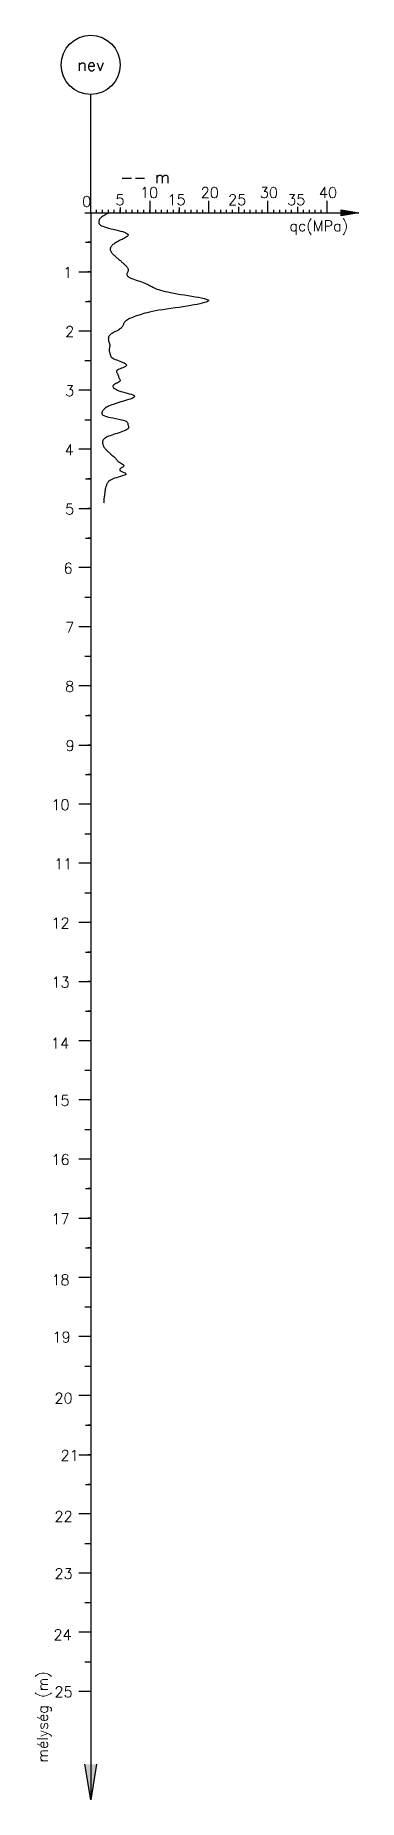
# Model space of a CAD drawing. Header units: metres. Extents: x -9 to 45, y -268 to 30.
import ezdxf
from ezdxf.enums import TextEntityAlignment as Align

# ---------------------------------------------------------------- set-up
doc = ezdxf.new("R2010")
doc.units = ezdxf.units.M
doc.layers.add('GT-szonda', color=7, linetype='Continuous')
doc.styles.add('gt_szonda', font='romans.shx')
doc.styles.get("Standard").update_dxf_attribs({"font": 'romans.shx'})

msp = doc.modelspace()

# ---------------------------------------------------------------- hatches: boundary and pattern name
at = {"layer": 'GT-szonda'}
h = msp.add_hatch(color=256, dxfattribs=at)
h.paths.add_polyline_path([(45.36, 0), (42.36, 0), (42.36, 0.5)])
h.paths.add_polyline_path([(45.36, 0), (42.36, -0.5), (42.36, 0)])
h = msp.add_hatch(color=256, dxfattribs=at)
h.paths.add_polyline_path([(0, -268.32), (0, -262.32), (1, -262.32)])
h.paths.add_polyline_path([(0, -268.32), (-1, -262.32), (0, -262.32)])

# ---------------------------------------------------------------- linework, layer by layer
for points in [[(0, 0), (0, 20)], [(0, 0), (2.93, -0.1), (2.76, -0.2), (2.58, -0.3), (2.4, -0.4), (2.22, -0.5), (2.05, -0.6), (1.9, -0.7), (1.77, -0.8), (1.66, -0.9), (1.58, -1), (1.51, -1.1), (1.46, -1.2), (1.42, -1.3), (1.39, -1.4), (1.37, -1.5), (1.36, -1.6), (1.36, -1.7), (1.39, -1.8), (1.44, -1.9), (1.53, -2), (1.66, -2.1), (1.83, -2.2), (2.05, -2.3), (2.33, -2.4), (2.65, -2.5), (3.01, -2.6), (3.4, -2.7), (3.82, -2.8), (4.24, -2.9), (4.66, -3), (5.05, -3.1), (5.4, -3.2), (5.71, -3.3), (5.96, -3.4), (6.14, -3.5), (6.27, -3.6), (6.33, -3.7), (6.33, -3.8), (6.28, -3.9), (6.19, -4), (6.05, -4.1), (5.89, -4.2), (5.71, -4.3), (5.51, -4.4), (5.3, -4.5), (5.1, -4.6), (4.9, -4.7), (4.7, -4.8), (4.52, -4.9), (4.34, -5), (4.18, -5.1), (4.03, -5.2), (3.89, -5.3), (3.76, -5.4), (3.65, -5.5), (3.55, -5.6), (3.47, -5.7), (3.41, -5.8), (3.36, -5.9), (3.33, -6), (3.31, -6.1), (3.31, -6.2), (3.32, -6.3), (3.35, -6.4), (3.39, -6.5), (3.44, -6.6), (3.5, -6.7), (3.57, -6.8), (3.66, -6.9), (3.75, -7), (3.85, -7.1), (3.96, -7.2), (4.08, -7.3), (4.2, -7.4), (4.32, -7.5), (4.44, -7.6), (4.56, -7.7), (4.67, -7.8), (4.79, -7.9), (4.91, -8), (5.02, -8.1), (5.13, -8.2), (5.24, -8.3), (5.35, -8.4), (5.46, -8.5), (5.57, -8.6), (5.67, -8.7), (5.78, -8.8), (5.89, -8.9), (5.99, -9), (6.08, -9.1), (6.17, -9.2), (6.24, -9.3), (6.3, -9.4), (6.34, -9.5), (6.36, -9.6), (6.36, -9.7), (6.34, -9.8), (6.31, -9.9), (6.27, -10), (6.22, -10.1), (6.18, -10.2), (6.14, -10.3), (6.12, -10.4), (6.13, -10.5), (6.16, -10.6), (6.22, -10.7), (6.33, -10.8), (6.47, -10.9), (6.66, -11), (6.88, -11.1), (7.14, -11.2), (7.42, -11.3), (7.72, -11.4), (8.02, -11.5), (8.32, -11.6), (8.61, -11.7), (8.88, -11.8), (9.14, -11.9), (9.37, -12), (9.59, -12.1), (9.79, -12.2), (9.97, -12.3), (10.15, -12.4), (10.33, -12.5), (10.52, -12.6), (10.72, -12.7), (10.95, -12.8), (11.2, -12.9), (11.49, -13), (11.81, -13.1), (12.18, -13.2), (12.58, -13.3), (13.03, -13.4), (13.53, -13.5), (14.07, -13.6), (14.65, -13.7), (15.26, -13.8), (15.88, -13.9), (16.5, -14), (17.11, -14.1), (17.7, -14.2), (18.26, -14.3), (18.77, -14.4), (19.21, -14.5), (19.56, -14.6), (19.8, -14.7), (19.92, -14.8), (19.91, -14.9), (19.79, -15), (19.56, -15.1), (19.26, -15.2), (18.89, -15.3), (18.48, -15.4), (18.01, -15.5), (17.5, -15.6), (16.94, -15.7), (16.33, -15.8), (15.67, -15.9), (14.98, -16), (14.27, -16.1), (13.56, -16.2), (12.85, -16.3), (12.18, -16.4), (11.55, -16.5), (10.97, -16.6), (10.44, -16.7), (9.98, -16.8), (9.56, -16.9), (9.19, -17), (8.84, -17.1), (8.52, -17.2), (8.2, -17.3), (7.9, -17.4), (7.6, -17.5), (7.32, -17.6), (7.06, -17.7), (6.82, -17.8), (6.59, -17.9), (6.39, -18), (6.21, -18.1), (6.05, -18.2), (5.92, -18.3), (5.81, -18.4), (5.72, -18.5), (5.66, -18.6), (5.61, -18.7), (5.56, -18.8), (5.53, -18.9), (5.49, -19), (5.44, -19.1), (5.39, -19.2), (5.32, -19.3), (5.24, -19.4), (5.14, -19.5), (5.03, -19.6), (4.89, -19.7), (4.74, -19.8), (4.57, -19.9), (4.38, -20), (4.19, -20.1), (4, -20.2), (3.81, -20.3), (3.63, -20.4), (3.47, -20.5), (3.34, -20.6), (3.23, -20.7), (3.15, -20.8), (3.08, -20.9), (3.04, -21), (3.01, -21.1), (3, -21.2), (2.99, -21.3), (2.98, -21.4), (2.99, -21.5), (3, -21.6), (3.02, -21.7), (3.05, -21.8), (3.09, -21.9), (3.13, -22), (3.17, -22.1), (3.21, -22.2), (3.23, -22.3), (3.24, -22.4), (3.24, -22.5), (3.23, -22.6), (3.21, -22.7), (3.19, -22.8), (3.16, -22.9), (3.14, -23), (3.13, -23.1), (3.12, -23.2), (3.13, -23.3), (3.14, -23.4), (3.17, -23.5), (3.2, -23.6), (3.23, -23.7), (3.26, -23.8), (3.29, -23.9), (3.31, -24), (3.33, -24.1), (3.36, -24.2), (3.41, -24.3), (3.48, -24.4), (3.59, -24.5), (3.74, -24.6), (3.93, -24.7), (4.15, -24.8), (4.4, -24.9), (4.67, -25), (4.93, -25.1), (5.2, -25.2), (5.44, -25.3), (5.66, -25.4), (5.84, -25.5), (5.97, -25.6), (6.04, -25.7), (6.06, -25.8), (6, -25.9), (5.88, -26), (5.69, -26.1), (5.46, -26.2), (5.21, -26.3), (4.96, -26.4), (4.73, -26.5), (4.55, -26.6), (4.42, -26.7), (4.37, -26.8), (4.36, -26.9), (4.4, -27), (4.46, -27.1), (4.52, -27.2), (4.58, -27.3), (4.62, -27.4), (4.65, -27.5), (4.68, -27.6), (4.7, -27.7), (4.73, -27.8), (4.77, -27.9), (4.83, -28), (4.88, -28.1), (4.94, -28.2), (4.97, -28.3), (4.97, -28.4), (4.92, -28.5), (4.82, -28.6), (4.67, -28.7), (4.47, -28.8), (4.27, -28.9), (4.07, -29), (3.9, -29.1), (3.79, -29.2), (3.73, -29.3), (3.73, -29.4), (3.79, -29.5), (3.88, -29.6), (4.01, -29.7), (4.16, -29.8), (4.34, -29.9), (4.55, -30), (4.79, -30.1), (5.08, -30.2), (5.41, -30.3), (5.77, -30.4), (6.15, -30.5), (6.52, -30.6), (6.86, -30.7), (7.13, -30.8), (7.33, -30.9), (7.44, -31), (7.45, -31.1), (7.37, -31.2), (7.21, -31.3), (6.98, -31.4), (6.71, -31.5), (6.4, -31.6), (6.08, -31.7), (5.74, -31.8), (5.41, -31.9), (5.08, -32), (4.76, -32.1), (4.44, -32.2), (4.13, -32.3), (3.83, -32.4), (3.55, -32.5), (3.28, -32.6), (3.04, -32.7), (2.83, -32.8), (2.65, -32.9), (2.5, -33), (2.37, -33.1), (2.27, -33.2), (2.18, -33.3), (2.1, -33.4), (2.03, -33.5), (1.97, -33.6), (1.92, -33.7), (1.88, -33.8), (1.86, -33.9), (1.88, -34), (1.94, -34.1), (2.05, -34.2), (2.23, -34.3), (2.5, -34.4), (2.84, -34.5), (3.27, -34.6), (3.74, -34.7), (4.25, -34.8), (4.74, -34.9), (5.19, -35), (5.57, -35.1), (5.86, -35.2), (6.06, -35.3), (6.18, -35.4), (6.24, -35.5), (6.27, -35.6), (6.28, -35.7), (6.29, -35.8), (6.32, -35.9), (6.35, -36), (6.39, -36.1), (6.41, -36.2), (6.42, -36.3), (6.39, -36.4), (6.32, -36.5), (6.21, -36.6), (6.05, -36.7), (5.86, -36.8), (5.64, -36.9), (5.38, -37), (5.1, -37.1), (4.8, -37.2), (4.48, -37.3), (4.17, -37.4), (3.85, -37.5), (3.55, -37.6), (3.27, -37.7), (3.02, -37.8), (2.79, -37.9), (2.6, -38), (2.44, -38.1), (2.31, -38.2), (2.2, -38.3), (2.12, -38.4), (2.06, -38.5), (2.03, -38.6), (2, -38.7), (2, -38.8), (2, -38.9), (2.02, -39), (2.04, -39.1), (2.06, -39.2), (2.1, -39.3), (2.14, -39.4), (2.18, -39.5), (2.23, -39.6), (2.3, -39.7), (2.37, -39.8), (2.45, -39.9), (2.54, -40), (2.64, -40.1), (2.74, -40.2), (2.85, -40.3), (2.95, -40.4), (3.06, -40.5), (3.17, -40.6), (3.27, -40.7), (3.38, -40.8), (3.49, -40.9), (3.6, -41), (3.73, -41.1), (3.85, -41.2), (3.98, -41.3), (4.09, -41.4), (4.19, -41.5), (4.27, -41.6), (4.34, -41.7), (4.41, -41.8), (4.48, -41.9), (4.58, -42), (4.7, -42.1), (4.86, -42.2), (5.04, -42.3), (5.22, -42.4), (5.39, -42.5), (5.53, -42.6), (5.6, -42.7), (5.61, -42.8), (5.56, -42.9), (5.45, -43), (5.3, -43.1), (5.15, -43.2), (5.01, -43.3), (4.93, -43.4), (4.92, -43.5), (4.99, -43.6), (5.15, -43.7), (5.37, -43.8), (5.61, -43.9), (5.82, -44), (5.96, -44.1), (5.99, -44.2), (5.89, -44.3), (5.68, -44.4), (5.38, -44.5), (5.03, -44.6), (4.67, -44.7), (4.34, -44.8), (4.04, -44.9), (3.79, -45), (3.57, -45.1), (3.38, -45.2), (3.22, -45.3), (3.08, -45.4), (2.97, -45.5), (2.88, -45.6), (2.82, -45.7), (2.77, -45.8), (2.73, -45.9), (2.7, -46), (2.67, -46.1), (2.63, -46.2), (2.59, -46.3), (2.55, -46.4), (2.51, -46.5), (2.48, -46.6), (2.46, -46.7), (2.45, -46.8), (2.44, -46.9), (2.43, -47), (2.42, -47.1), (2.41, -47.2), (2.4, -47.3), (2.38, -47.4), (2.37, -47.5), (2.36, -47.6), (2.34, -47.7), (2.33, -47.8), (2.31, -47.9), (2.29, -48), (2.28, -48.1), (2.26, -48.2), (2.25, -48.3), (2.23, -48.4), (2.23, -48.5), (2.22, -48.6), (2.22, -48.7), (2.22, -48.8), (2.21, -48.9), (2.21, -49), (2.19, -49.1)]]:
    msp.add_lwpolyline(points)
msp.add_circle((0, 25), 5)
at = {"layer": 'GT-szonda', "extrusion": (0, 0, -1)}
for p, q in [((-1, 0), (5, 0)), ((0, 0), (45.36, 0))]:
    msp.add_line(p, q, dxfattribs=at)
at = {"layer": 'GT-szonda'}
for p, q in [((0, 0), (0, 1)), ((1, 0), (1, 0.5)), ((2, 0), (2, 0.5)), ((3, 0), (3, 0.5)), ((4, 0), (4, 0.5)), ((5, 0.88), (5, 0)), ((5, 0), (5, 0.5)), ((6, 0), (6, 0.5)), ((7, 0), (7, 0.5)), ((8, 0), (8, 0.5)), ((9, 0), (9, 0.5)), ((10, 2), (10, 0)), ((10, 0), (10, 0.5)), ((11, 0), (11, 0.5)), ((12, 0), (12, 0.5)), ((13, 0), (13, 0.5)), ((14, 0), (14, 0.5)), ((15, 0.88), (15, 0)), ((15, 0), (15, 0.5)), ((16, 0), (16, 0.5)), ((17, 0), (17, 0.5)), ((18, 0), (18, 0.5)), ((19, 0), (19, 0.5)), ((20, 0.5), (20, 2)), ((20, 0), (20, 0.5)), ((21, 0), (21, 0.5)), ((22, 0), (22, 0.5)), ((23, 0), (23, 0.5)), ((24, 0), (24, 0.5)), ((25, 1), (25, 0)), ((26, 0), (26, 0.5)), ((27, 0), (27, 0.5)), ((28, 0), (28, 0.5)), ((29, 0), (29, 0.5)), ((30, 0.5), (30, 2)), ((30, 0), (30, 0.5)), ((31, 0), (31, 0.5)), ((32, 0), (32, 0.5)), ((33, 0), (33, 0.5)), ((34, 0), (34, 0.5)), ((35, 1), (35, 0)), ((36, 0), (36, 0.5)), ((37, 0), (37, 0.5)), ((38, 0), (38, 0.5)), ((39, 0), (39, 0.5)), ((40, 0), (40, 2)), ((42.36, 0.5), (45.36, 0)), ((42.36, -0.5), (42.36, 0.5)), ((42.47, 0), (42.47, 0.5)), ((45.36, 0), (42.36, -0.5)), ((-0.87, -5), (0, -5)), ((0, -5), (-0.5, -5)), ((-2, -10), (0, -10)), ((0, -10), (-0.5, -10)), ((-0.87, -15), (0, -15)), ((0, -15), (-0.5, -15)), ((-0.5, -20), (-2, -20)), ((0, -20), (-0.5, -20)), ((-1, -25), (0, -25)), ((-0.5, -30), (-2, -30)), ((0, -30), (-0.5, -30)), ((-1, -35), (0, -35)), ((0, -40), (-2, -40)), ((-0.87, -45), (0, -45)), ((0, -45), (-0.5, -45)), ((-2, -50), (0, -50)), ((0, -50), (-0.5, -50)), ((-0.87, -55), (0, -55)), ((0, -55), (-0.5, -55)), ((-0.5, -60), (-2, -60)), ((0, -60), (-0.5, -60)), ((-1, -65), (0, -65)), ((-0.5, -70), (-2, -70)), ((0, -70), (-0.5, -70)), ((-1, -75), (0, -75)), ((0, -80), (-2, -80)), ((-0.87, -85), (0, -85)), ((0, -85), (-0.5, -85)), ((-2, -90), (0, -90)), ((0, -90), (-0.5, -90)), ((-0.87, -95), (0, -95)), ((0, -95), (-0.5, -95)), ((-0.5, -100), (-2, -100)), ((0, -100), (-0.5, -100)), ((-1, -105), (0, -105)), ((-0.5, -110), (-2, -110)), ((0, -110), (-0.5, -110)), ((-1, -115), (0, -115)), ((0, -120), (-2, -120)), ((-0.87, -125), (0, -125)), ((0, -125), (-0.5, -125)), ((-2, -130), (0, -130)), ((0, -130), (-0.5, -130)), ((-0.87, -135), (0, -135)), ((0, -135), (-0.5, -135)), ((-0.5, -140), (-2, -140)), ((0, -140), (-0.5, -140)), ((-1, -145), (0, -145)), ((-0.5, -150), (-2, -150)), ((0, -150), (-0.5, -150)), ((-1, -155), (0, -155)), ((0, -160), (-2, -160)), ((-0.87, -165), (0, -165)), ((0, -165), (-0.5, -165)), ((-2, -170), (0, -170)), ((0, -170), (-0.5, -170)), ((-0.87, -175), (0, -175)), ((0, -175), (-0.5, -175)), ((-0.5, -180), (-2, -180)), ((0, -180), (-0.5, -180)), ((-1, -185), (0, -185)), ((-0.5, -190), (-2, -190)), ((0, -190), (-0.5, -190)), ((-1, -195), (0, -195)), ((0, -200), (-2, -200)), ((-0.87, -205), (0, -205)), ((0, -205), (-0.5, -205)), ((-2, -210), (0, -210)), ((0, -210), (-0.5, -210)), ((-0.87, -215), (0, -215)), ((0, -215), (-0.5, -215)), ((-0.5, -220), (-2, -220)), ((0, -220), (-0.5, -220)), ((-1, -225), (0, -225)), ((-0.5, -230), (-2, -230)), ((0, -230), (-0.5, -230)), ((-1, -235), (0, -235)), ((0, -240), (-2, -240)), ((-1, -245), (0, -245)), ((-0.5, -250), (-2, -250)), ((0, -250), (-0.5, -250)), ((0, -268.32), (-1, -262.32)), ((1, -262.32), (0, -268.32))]:
    msp.add_line(p, q, dxfattribs=at)
at = {"layer": 'GT-szonda', "color": 0, "extrusion": (0, 0, -1)}
msp.add_line((0, 0), (0, -268.32), dxfattribs=at)

# ---------------------------------------------------------------- texts
msp.add_text('nev', height=2).set_placement((0, 25), align=Align.MIDDLE_CENTER)
msp.add_text('-- m', height=2).set_placement((5, 5))
at = {"layer": 'GT-szonda', "color": 51, "extrusion": (0, 0, -1), "style": 'gt_szonda', "text_generation_flag": 2}
for s, p in [('5', (-4.97, 1.3)), ('10', (-9.89, 2.5)), ('15', (-14.54, 1.3)), ('20', (-20.15, 2.5)), ('25', (-24.79, 1.3)), ('30', (-30.15, 2.5)), ('35', (-34.79, 1.3)), ('40', (-40.15, 2.5))]:
    msp.add_text(s, height=1.8, dxfattribs=at).set_placement(p, align=Align.CENTER)
at = {"layer": 'GT-szonda', "color": 51, "style": 'gt_szonda', "text_generation_flag": 2}
msp.add_text('0', height=1.8, dxfattribs=at).set_placement((0.1, 1))
at = {"layer": 'GT-szonda', "color": 51, "style": 'gt_szonda'}
msp.add_text('qc(MPa)', height=1.8, dxfattribs=at).set_placement((33.62, -3.12))
at = {"layer": 'GT-szonda', "color": 51, "extrusion": (0, 0, -1), "style": 'gt_szonda', "text_generation_flag": 2}
for s, p in [('1', (4.67, -11)), ('2', (4.32, -21)), ('3', (4.32, -31)), ('4', (4.4, -41)), ('5', (4.32, -51)), ('6', (4.59, -61)), ('7', (4.32, -71)), ('8', (4.32, -81)), ('9', (4.25, -91)), ('10', (6.65, -101)), ('11', (6.19, -111)), ('12', (6.65, -121)), ('13', (6.65, -131)), ('14', (6.72, -141.33)), ('15', (6.65, -151)), ('16', (6.65, -161)), ('17', (6.65, -171)), ('18', (6.65, -181.33)), ('19', (6.47, -191)), ('20', (6.13, -201.33)), ('21', (5.1, -211)), ('22', (6.13, -221.33)), ('23', (6.13, -231)), ('24', (6.3, -241.33)), ('25', (6.13, -251))]:
    msp.add_text(s, height=1.8, dxfattribs=at).set_placement(p)
at = {"layer": 'GT-szonda', "color": 51, "style": 'gt_szonda'}
msp.add_text('mélység (m)', height=1.8, rotation=90, dxfattribs=at).set_placement((-7.24, -262.05))

doc.saveas('drawing.dxf')
